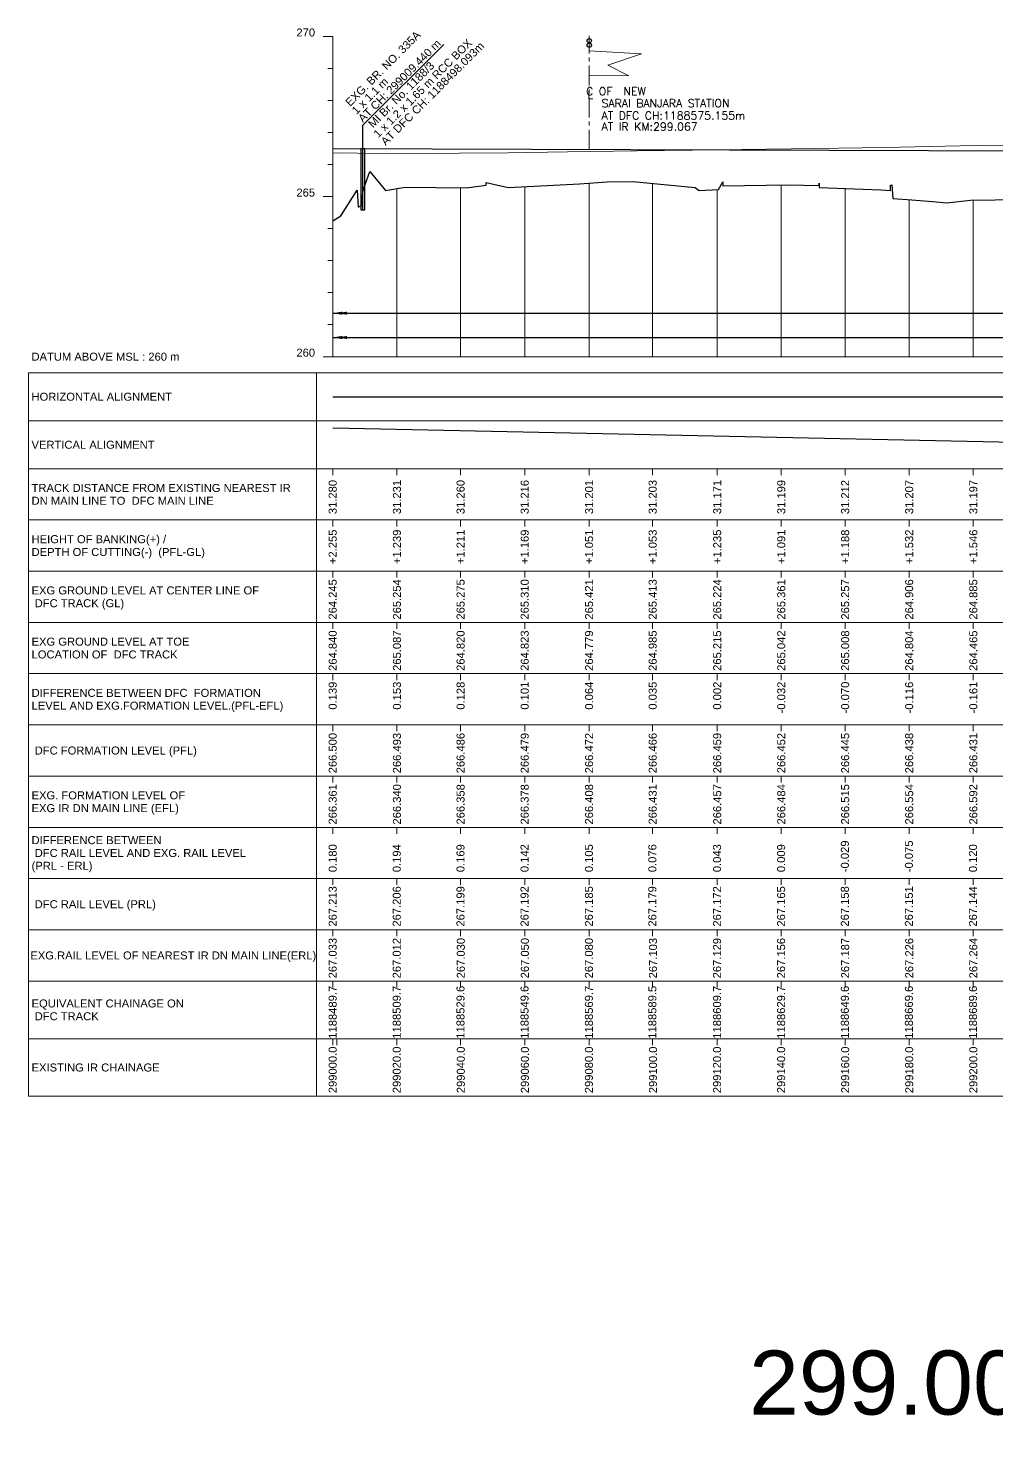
# Model space of a CAD drawing. Header units: metres. Extents: x -1098 to 4505, y -12378 to -11885.
# Drawn here: x 1905 to 2207.3, y -12340.4 to -11897.5 of the extents above; entities that cross this region are included whole.
import ezdxf
from ezdxf.enums import TextEntityAlignment as Align

# ---------------------------------------------------------------- set-up
doc = ezdxf.new("R2010")
doc.units = ezdxf.units.M
doc.header["$MEASUREMENT"] = 0
doc.linetypes.add('CENTER', pattern=[2, 1.25, -0.25, 0.25, -0.25])
doc.layers.get('0').update_dxf_attribs({"lineweight": 0})
for name, color, linetype, lineweight in [('LS BRIDGE INDICATION', 10, 'Continuous', 30), ('LS CUT FILL', 10, 'Continuous', 0), ('LS DATUM', 7, 'Continuous', 0), ('LS DATUM X', 7, 'Continuous', 0), ('LS DATUM Y', 7, 'Continuous', 0), ('LS DIFF. EXG.RL & PRO. RL', 10, 'Continuous', 0), ('LS DIFF. PFL & EFL', 10, 'Continuous', 0), ('LS EXG GL', 7, 'Continuous', 0), ('LS EXG IR CH', 7, 'Continuous', 0), ('LS EXG RL', 7, 'Continuous', 0), ('LS EXG. FL', 7, 'Continuous', 0), ('LS EXG. GL', 7, 'Continuous', 0), ('LS EXG. GL AT PRO. TOE', 7, 'Continuous', 0), ('LS EXG. IR CH', 7, 'Continuous', 0), ('LS EXG. RL', 7, 'Continuous', 0), ('LS FRAME', 7, 'Continuous', 0), ('LS PFL-EFL', 10, 'Continuous', 0), ('LS PRL-ERL', 10, 'Continuous', 0), ('LS PRO FL', 10, 'Continuous', 0), ('LS PRO. CUT & FILL', 10, 'Continuous', 0), ('LS PRO. DFCC CH', 10, 'Continuous', 0), ('LS PRO. FL', 10, 'Continuous', 0), ('LS PRO. RL', 10, 'Continuous', 0), ('LS PROFILE EXG FL', 7, 'Continuous', 25), ('LS PROFILE EXG GL', 7, 'Continuous', 30), ('LS PROFILE PRO FL', 1, 'Continuous', 30), ('LS TICKS', 7, 'Continuous', 0), ('LS TRACK CENTER', 10, 'Continuous', 0), ("LS TRACK CENTER's", 10, 'Continuous', 0), ('Profile Grid', 7, 'Continuous', 0)]:
    doc.layers.add(name, color=color, linetype=linetype, lineweight=lineweight)
for name, color, linetype in [("LS BRIDGE'S", 7, 'Continuous'), ('LS HORIZONTAL ALIGNMENT', 10, 'Continuous'), ('LS VERTICAL ALIGNMENT', 10, 'Continuous'), ('ref text', 3, 'Continuous'), ("SARAI BANJARA STN. SRJ's", 10, 'Continuous'), ('STATION YARD LIMIT IN LS', 7, 'Continuous')]:
    doc.layers.add(name, color=color, linetype=linetype)
doc.styles.add('ROMANT', font='romant__.ttf')
doc.styles.get("Standard").update_dxf_attribs({"font": 'arial.ttf'})
doc.styles.add('Style-Arial', font='arial.ttf')
doc.styles.add('StyleArial', font='arial.ttf')
doc.dimstyles.get("Standard").update_dxf_attribs({"dimtxt": 0.18, "dimasz": 0.18, "dimexe": 0.18, "dimexo": 0.0625, "dimgap": 0.09, "dimtad": 0, "dimtih": 1, "dimtoh": 1, "dimdec": 4, "dimzin": 0, "dimdsep": 46, "dimtxsty": 'Standard', "dimcen": 0.09, "dimadec": 0, "dimazin": 0, "dimtfac": 1, "dimtdec": 4, "dimtofl": 0, "dimtmove": 0, "dimatfit": 3, "dimfxl": 1, "dimtolj": 1, "dimtzin": 0, "dimarcsym": 0})

msp = doc.modelspace()

# ---------------------------------------------------------------- linework, layer by layer
msp.add_lwpolyline([(1905, -12005), (1995, -12005)])
at = {"layer": 'LS BRIDGE INDICATION'}
msp.add_lwpolyline([(2010.04, -11935.04), (2008.84, -11935.03), (2008.84, -11954.15), (2010.04, -11954.15)], close=True, dxfattribs=at)
at = {"layer": "LS BRIDGE'S"}
msp.add_lwpolyline([(2009.44, -11954.15), (2009.44, -11927.72), (2034.68, -11902.48)], dxfattribs=at)
at = {"layer": 'LS DATUM X', "color": 7, "linetype": 'Continuous', "lineweight": 0}
msp.add_line((2000, -12000), (2500.1, -12000), dxfattribs=at)
at = {"layer": 'LS DATUM Y', "color": 7, "linetype": 'Continuous', "lineweight": 0}
for p, q in [((1997, -11900), (2000, -11900)), ((1997, -11900), (2000, -11900)), ((2000, -12000), (2000, -11900)), ((1998.5, -11910), (2000, -11910)), ((1998.5, -11920), (2000, -11920)), ((1998.5, -11930), (2000, -11930)), ((1998.5, -11940), (2000, -11940)), ((1997, -11950), (2000, -11950)), ((1998.5, -11960), (2000, -11960)), ((1998.5, -11970), (2000, -11970)), ((1998.5, -11980), (2000, -11980)), ((1998.5, -11990), (2000, -11990)), ((1997, -12000), (2000, -12000))]:
    msp.add_line(p, q, dxfattribs=at)
at = {"layer": 'LS FRAME'}
for points in [[(1995, -12231), (1905, -12231), (1905, -12005)], [(1995, -12020), (1905, -12020)], [(1995, -12035), (1905, -12035)], [(1995, -12051), (1905, -12051)], [(1905, -12051), (1995, -12051)], [(1995, -12067), (1905, -12067)], [(1905, -12067), (1995, -12067)], [(1995, -12083), (1905, -12083)], [(1905, -12083), (1995, -12083)], [(1995, -12099), (1905, -12099)], [(1995, -12115), (1905, -12115)], [(1905, -12115), (1995, -12115)], [(1995, -12131), (1905, -12131)], [(1905, -12131), (1995, -12131)], [(1995, -12147), (1905, -12147)], [(1905, -12147), (1995, -12147)], [(1995, -12163), (1905, -12163)], [(1905, -12163), (1995, -12163)], [(1995, -12179), (1905, -12179)], [(1995, -12195), (1905, -12195)], [(1995, -12213), (1905, -12213)]]:
    msp.add_lwpolyline(points, dxfattribs=at)
at = {"layer": 'LS FRAME', "color": 7, "linetype": 'Continuous', "lineweight": 0, "flags": 128}
for points in [[(1995, -12020), (2505.1, -12020), (2505.1, -12005), (1995, -12005), (1995, -12020)], [(1995, -12035), (2505.1, -12035), (2505.1, -12020), (1995, -12020), (1995, -12035)], [(1995, -12051), (2505.1, -12051), (2505.1, -12035), (1995, -12035), (1995, -12051)], [(1995, -12067), (2505.1, -12067), (2505.1, -12051), (1995, -12051), (1995, -12067)], [(1995, -12083), (2505.1, -12083), (2505.1, -12067), (1995, -12067), (1995, -12083)], [(1995, -12099), (2505.1, -12099), (2505.1, -12083), (1995, -12083), (1995, -12099)], [(1995, -12115), (2505.1, -12115), (2505.1, -12099), (1995, -12099), (1995, -12115)], [(1995, -12131), (2505.1, -12131), (2505.1, -12115), (1995, -12115), (1995, -12131)], [(1995, -12147), (2505.1, -12147), (2505.1, -12131), (1995, -12131), (1995, -12147)], [(1995, -12163), (2505.1, -12163), (2505.1, -12147), (1995, -12147), (1995, -12163)], [(1995, -12179), (2505.1, -12179), (2505.1, -12163), (1995, -12163), (1995, -12179)], [(1995, -12195), (2505.1, -12195), (2505.1, -12179), (1995, -12179), (1995, -12195)], [(1995, -12213), (2505.1, -12213), (2505.1, -12195), (1995, -12195), (1995, -12213)], [(1995, -12231), (2505.1, -12231), (2505.1, -12213), (1995, -12213), (1995, -12231)]]:
    msp.add_lwpolyline(points, close=True, dxfattribs=at)
at = {"layer": 'LS HORIZONTAL ALIGNMENT', "flags": 128}
msp.add_lwpolyline([(2000, -12012.5), (2500.1, -12012.5)], dxfattribs=at)
at = {"layer": 'LS PROFILE EXG FL', "lineweight": 0}
msp.add_lwpolyline([(2000, -11936.39), (2001.78, -11936.38), (2019.72, -11936.6), (2039.61, -11936.42), (2054.65, -11936.31), (2073.31, -11935.99), (2094.95, -11935.76), (2112.36, -11935.53), (2150.8, -11935.02), (2172.44, -11934.62), (2195.95, -11934.13), (2217.39, -11933.85)], dxfattribs=at)
at = {"layer": 'LS PROFILE EXG GL', "flags": 128}
msp.add_lwpolyline([(2000, -11957.55), (2002.5, -11956.06), (2007.6, -11948), (2007.95, -11953.33), (2009.02, -11952.83), (2009.5, -11948.02), (2011.63, -11942.17), (2016.46, -11948.08), (2022.61, -11947.01), (2041.79, -11947.28), (2047.97, -11946.44), (2047.97, -11945.65), (2054.84, -11947.17), (2077.05, -11946.01), (2085.67, -11945.38), (2093.66, -11945.29), (2113.21, -11947.12), (2114.42, -11948.05), (2120.43, -11947.74), (2121.78, -11945.43), (2121.78, -11946.66), (2142.14, -11946.35), (2151.89, -11946.53), (2151.89, -11945.83), (2151.89, -11947.14), (2171.18, -11947.85), (2174.16, -11948.05), (2174.16, -11946.42), (2174.57, -11946.33), (2174.89, -11950.55), (2180.83, -11951), (2187.3, -11951.54), (2191.75, -11951.94), (2199.18, -11951.17), (2329.78, -11949.4)], dxfattribs=at)
at = {"layer": 'LS PROFILE PRO FL'}
msp.add_line((2000, -11935), (2500.1, -11936.71), dxfattribs=at)
at = {"layer": 'LS TICKS', "color": 7, "linetype": 'Continuous', "lineweight": 0, "flags": 128}
for points in [[(2000, -12037), (2000, -12035)], [(2020.06, -12037), (2020.06, -12035)], [(2039.93, -12037), (2039.93, -12035)], [(2059.95, -12037), (2059.95, -12035)], [(2080.05, -12037), (2080.05, -12035)], [(2099.9, -12037), (2099.9, -12035)], [(2120.05, -12037), (2120.05, -12035)], [(2140.05, -12037), (2140.05, -12035)], [(2160, -12037), (2160, -12035)], [(2179.99, -12037), (2179.99, -12035)], [(2200, -12037), (2200, -12035)], [(2000, -12053), (2000, -12051)], [(2020.06, -12053), (2020.06, -12051)], [(2039.93, -12053), (2039.93, -12051)], [(2059.95, -12053), (2059.95, -12051)], [(2080.05, -12053), (2080.05, -12051)], [(2099.9, -12053), (2099.9, -12051)], [(2120.05, -12053), (2120.05, -12051)], [(2140.05, -12053), (2140.05, -12051)], [(2160, -12053), (2160, -12051)], [(2179.99, -12053), (2179.99, -12051)], [(2200, -12053), (2200, -12051)], [(2000, -12069), (2000, -12067)], [(2020.06, -12069), (2020.06, -12067)], [(2039.93, -12069), (2039.93, -12067)], [(2059.95, -12069), (2059.95, -12067)], [(2080.05, -12069), (2080.05, -12067)], [(2099.9, -12069), (2099.9, -12067)], [(2120.05, -12069), (2120.05, -12067)], [(2140.05, -12069), (2140.05, -12067)], [(2160, -12069), (2160, -12067)], [(2179.99, -12069), (2179.99, -12067)], [(2200, -12069), (2200, -12067)], [(2000, -12085), (2000, -12083)], [(2020.06, -12085), (2020.06, -12083)], [(2039.93, -12085), (2039.93, -12083)], [(2059.95, -12085), (2059.95, -12083)], [(2080.05, -12085), (2080.05, -12083)], [(2099.9, -12085), (2099.9, -12083)], [(2120.05, -12085), (2120.05, -12083)], [(2140.05, -12085), (2140.05, -12083)], [(2160, -12085), (2160, -12083)], [(2179.99, -12085), (2179.99, -12083)], [(2200, -12085), (2200, -12083)], [(2000, -12101), (2000, -12099)], [(2020.06, -12101), (2020.06, -12099)], [(2039.93, -12101), (2039.93, -12099)], [(2059.95, -12101), (2059.95, -12099)], [(2080.05, -12101), (2080.05, -12099)], [(2099.9, -12101), (2099.9, -12099)], [(2120.05, -12101), (2120.05, -12099)], [(2140.05, -12101), (2140.05, -12099)], [(2160, -12101), (2160, -12099)], [(2179.99, -12101), (2179.99, -12099)], [(2200, -12101), (2200, -12099)], [(2000, -12117), (2000, -12115)], [(2020.06, -12117), (2020.06, -12115)], [(2039.93, -12117), (2039.93, -12115)], [(2059.95, -12117), (2059.95, -12115)], [(2080.05, -12117), (2080.05, -12115)], [(2099.9, -12117), (2099.9, -12115)], [(2120.05, -12117), (2120.05, -12115)], [(2140.05, -12117), (2140.05, -12115)], [(2160, -12117), (2160, -12115)], [(2179.99, -12117), (2179.99, -12115)], [(2200, -12117), (2200, -12115)], [(2000, -12133), (2000, -12131)], [(2020.06, -12133), (2020.06, -12131)], [(2039.93, -12133), (2039.93, -12131)], [(2059.95, -12133), (2059.95, -12131)], [(2080.05, -12133), (2080.05, -12131)], [(2099.9, -12133), (2099.9, -12131)], [(2120.05, -12133), (2120.05, -12131)], [(2140.05, -12133), (2140.05, -12131)], [(2160, -12133), (2160, -12131)], [(2179.99, -12133), (2179.99, -12131)], [(2200, -12133), (2200, -12131)], [(2000, -12149), (2000, -12147)], [(2020.06, -12149), (2020.06, -12147)], [(2039.93, -12149), (2039.93, -12147)], [(2059.95, -12149), (2059.95, -12147)], [(2080.05, -12149), (2080.05, -12147)], [(2099.9, -12149), (2099.9, -12147)], [(2120.05, -12149), (2120.05, -12147)], [(2140.05, -12149), (2140.05, -12147)], [(2160, -12149), (2160, -12147)], [(2179.99, -12149), (2179.99, -12147)], [(2200, -12149), (2200, -12147)], [(2000, -12165), (2000, -12163)], [(2020.06, -12165), (2020.06, -12163)], [(2039.93, -12165), (2039.93, -12163)], [(2059.95, -12165), (2059.95, -12163)], [(2080.05, -12165), (2080.05, -12163)], [(2099.9, -12165), (2099.9, -12163)], [(2120.05, -12165), (2120.05, -12163)], [(2140.05, -12165), (2140.05, -12163)], [(2160, -12165), (2160, -12163)], [(2179.99, -12165), (2179.99, -12163)], [(2200, -12165), (2200, -12163)], [(2000, -12181), (2000, -12179)], [(2020.06, -12181), (2020.06, -12179)], [(2039.93, -12181), (2039.93, -12179)], [(2059.95, -12181), (2059.95, -12179)], [(2080.05, -12181), (2080.05, -12179)], [(2099.9, -12181), (2099.9, -12179)], [(2120.05, -12181), (2120.05, -12179)], [(2140.05, -12181), (2140.05, -12179)], [(2160, -12181), (2160, -12179)], [(2179.99, -12181), (2179.99, -12179)], [(2200, -12181), (2200, -12179)], [(2000, -12197), (2000, -12195)], [(2020.06, -12197), (2020.06, -12195)], [(2039.93, -12197), (2039.93, -12195)], [(2059.95, -12197), (2059.95, -12195)], [(2080.05, -12197), (2080.05, -12195)], [(2099.9, -12197), (2099.9, -12195)], [(2120.05, -12197), (2120.05, -12195)], [(2140.05, -12197), (2140.05, -12195)], [(2160, -12197), (2160, -12195)], [(2179.99, -12197), (2179.99, -12195)], [(2200, -12197), (2200, -12195)], [(2000, -12215), (2000, -12213)], [(2001.25, -12215), (2001.25, -12213)], [(2020.06, -12215), (2020.06, -12213)], [(2039.93, -12215), (2039.93, -12213)], [(2059.95, -12215), (2059.95, -12213)], [(2080.05, -12215), (2080.05, -12213)], [(2099.9, -12215), (2099.9, -12213)], [(2120.05, -12215), (2120.05, -12213)], [(2140.05, -12215), (2140.05, -12213)], [(2160, -12215), (2160, -12213)], [(2179.99, -12215), (2179.99, -12213)], [(2200, -12215), (2200, -12213)]]:
    msp.add_lwpolyline(points, dxfattribs=at)
at = {"layer": 'LS VERTICAL ALIGNMENT', "flags": 128}
msp.add_lwpolyline([(2000, -12022.25), (2500.1, -12032.75)], dxfattribs=at)
at = {"layer": 'Profile Grid', "flags": 128}
for points in [[(2080.05, -12000), (2080.05, -11945.79)], [(2099.9, -12000), (2099.9, -11945.87)], [(2020.06, -12000), (2020.06, -11947.46)], [(2039.93, -12000), (2039.93, -11947.25)], [(2059.95, -12000), (2059.95, -11946.9)], [(2120.05, -12000), (2120.05, -11947.76)], [(2140.05, -12000), (2140.05, -11946.39)], [(2160, -12000), (2160, -11947.43)], [(2179.99, -12000), (2179.99, -11950.94)], [(2200, -12000), (2200, -11951.15)], [(2000, -12000), (2000, -11957.55)]]:
    msp.add_lwpolyline(points, dxfattribs=at)
at = {"layer": "SARAI BANJARA STN. SRJ's", "linetype": 'CENTER', "lineweight": 15, "ltscale": 5}
msp.add_line((2080.03, -11935.35), (2080.03, -11899.79), dxfattribs=at)
at = {"layer": "SARAI BANJARA STN. SRJ's", "lineweight": 15}
msp.add_lwpolyline([(2080.03, -11904.49), (2096.37, -11905.46), (2085.89, -11908.99), (2092.43, -11912.31), (2080.03, -11912.07)], dxfattribs=at)
at = {"layer": "SARAI BANJARA STN. SRJ's"}
for centre in [(2080.1, -11901.33), (2080.11, -11902.71)]:
    msp.add_circle(centre, 0.672, dxfattribs=at)

# ---------------------------------------------------------------- texts
at = {"layer": "LS BRIDGE'S"}
for s, p in [('EXG. BR. NO. 335A ', (2005.46, -11922.01)), ('AT CH: 299009.440 m ', (2009.46, -11927.01)), ('1 x 1.1 m', (2007.46, -11924.51))]:
    msp.add_text(s, height=2.5, rotation=45, dxfattribs=at).set_placement(p)
at = {"layer": "LS BRIDGE'S", "color": 10}
for s, p in [('1 x 1.2 x 1.65 m RCC BOX', (2014.24, -11931.82)), ('AT DFC CH: 1188498.093m', (2016.54, -11934.22)), (' MI Br. No. 1188/3', (2011.94, -11929.42))]:
    msp.add_text(s, height=2.5, rotation=45, dxfattribs=at).set_placement(p)
at = {"layer": 'LS CUT FILL', "style": 'Style-Arial'}
for s, p in [('+2.255', (2000, -12054)), ('+1.239', (2020.06, -12054)), ('+1.211', (2039.93, -12054)), ('+1.169', (2059.95, -12054)), ('+1.051', (2080.05, -12054)), ('+1.053', (2099.9, -12054)), ('+1.235', (2120.05, -12054)), ('+1.091', (2140.05, -12054)), ('+1.188', (2160, -12054)), ('+1.532', (2179.99, -12054)), ('+1.546', (2200, -12054))]:
    msp.add_text(s, height=2.5, rotation=90, dxfattribs=at).set_placement(p, align=Align.MIDDLE_RIGHT)
at = {"layer": 'LS DATUM', "color": 7, "style": 'StyleArial'}
msp.add_text('DATUM ABOVE MSL : 260 m', height=2.5, rotation=0, dxfattribs=at).set_placement((1905.97, -12000), align=Align.MIDDLE_LEFT)
at = {"layer": 'LS DATUM Y', "color": 7, "lineweight": 0, "style": 'Style-Arial'}
for s, p in [('270', (1994.5, -11900)), ('270', (1994.5, -11900)), ('265', (1994.5, -11950)), ('260', (1994.5, -12000))]:
    msp.add_text(s, height=2.5, dxfattribs=at).set_placement(p, align=Align.RIGHT)
at = {"layer": 'LS DIFF. EXG.RL & PRO. RL', "color": 10, "style": 'StyleArial'}
for s, p in [('DIFFERENCE BETWEEN ', (1906, -12151)), (' DFC RAIL LEVEL AND EXG. RAIL LEVEL ', (1906, -12155)), ('(PRL - ERL)', (1906, -12159))]:
    msp.add_text(s, height=2.5, rotation=0, dxfattribs=at).set_placement(p, align=Align.MIDDLE_LEFT)
at = {"layer": 'LS DIFF. PFL & EFL', "color": 10, "style": 'StyleArial'}
for s, p in [('DIFFERENCE BETWEEN DFC  FORMATION ', (1906, -12105)), ('LEVEL AND EXG.FORMATION LEVEL.(PFL-EFL)', (1906, -12109))]:
    msp.add_text(s, height=2.5, rotation=0, dxfattribs=at).set_placement(p, align=Align.MIDDLE_LEFT)
at = {"layer": 'LS EXG GL', "style": 'Style-Arial'}
for s, p in [('264.245', (2000, -12069.5)), ('265.254', (2020.06, -12069.5)), ('265.275', (2039.93, -12069.5)), ('265.310', (2059.95, -12069.5)), ('265.421', (2080.05, -12069.5)), ('265.413', (2099.9, -12069.5)), ('265.224', (2120.05, -12069.5)), ('265.361', (2140.05, -12069.5)), ('265.257', (2160, -12069.5)), ('264.906', (2179.99, -12069.5)), ('264.885', (2200, -12069.5))]:
    msp.add_text(s, height=2.5, rotation=90, dxfattribs=at).set_placement(p, align=Align.MIDDLE_RIGHT)
at = {"layer": 'LS EXG IR CH', "lineweight": 0, "style": 'Style-Arial'}
for s, p in [('299000.0', (2000, -12215.47)), ('299020.0', (2020, -12215.47)), ('299040.0', (2040, -12215.47)), ('299060.0', (2060, -12215.47)), ('299080.0', (2080, -12215.47)), ('299100.0', (2100, -12215.47)), ('299120.0', (2120, -12215.47)), ('299140.0', (2140, -12215.47)), ('299160.0', (2160, -12215.47)), ('299180.0', (2180, -12215.47)), ('299200.0', (2200, -12215.47))]:
    msp.add_text(s, height=2.5, rotation=90, dxfattribs=at).set_placement(p, align=Align.MIDDLE_RIGHT)
at = {"layer": 'LS EXG RL', "style": 'Style-Arial'}
for s, p in [('267.033', (2000, -12181.54)), ('267.012', (2020, -12181.54)), ('267.030', (2040, -12181.54)), ('267.050', (2060, -12181.54)), ('267.080', (2080, -12181.54)), ('267.103', (2100, -12181.54)), ('267.129', (2120, -12181.54)), ('267.156', (2140, -12181.54)), ('267.187', (2160, -12181.54)), ('267.226', (2180, -12181.54)), ('267.264', (2200, -12181.54))]:
    msp.add_text(s, height=2.5, rotation=90, dxfattribs=at).set_placement(p, align=Align.MIDDLE_RIGHT)
at = {"layer": 'LS EXG. FL', "style": 'StyleArial'}
for s, p in [('EXG. FORMATION LEVEL OF', (1906, -12137)), ('EXG IR DN MAIN LINE (EFL)', (1906, -12141))]:
    msp.add_text(s, height=2.5, rotation=0, dxfattribs=at).set_placement(p, align=Align.MIDDLE_LEFT)
at = {"layer": 'LS EXG. FL'}
for s, p in [('266.361', (2000, -12133.5)), ('266.340', (2020.06, -12133.5)), ('266.358', (2039.93, -12133.5)), ('266.378', (2059.95, -12133.5)), ('266.408', (2080.05, -12133.5)), ('266.431', (2099.9, -12133.5)), ('266.457', (2120.05, -12133.5)), ('266.484', (2140.05, -12133.5)), ('266.515', (2160, -12133.5)), ('266.554', (2179.99, -12133.5)), ('266.592', (2200, -12133.5))]:
    msp.add_text(s, height=2.5, rotation=90, dxfattribs=at).set_placement(p, align=Align.MIDDLE_RIGHT)
at = {"layer": 'LS EXG. GL', "color": 7, "style": 'StyleArial'}
for s, p in [('EXG GROUND LEVEL AT CENTER LINE OF ', (1906, -12073)), (' DFC TRACK (GL)', (1906, -12077))]:
    msp.add_text(s, height=2.5, rotation=0, dxfattribs=at).set_placement(p, align=Align.MIDDLE_LEFT)
at = {"layer": 'LS EXG. GL AT PRO. TOE', "color": 7, "style": 'StyleArial'}
for s, p in [('EXG GROUND LEVEL AT TOE', (1906, -12089)), ('LOCATION OF  DFC TRACK', (1906, -12093))]:
    msp.add_text(s, height=2.5, rotation=0, dxfattribs=at).set_placement(p, align=Align.MIDDLE_LEFT)
at = {"layer": 'LS EXG. GL AT PRO. TOE'}
for s, p in [('264.840', (2000, -12085.5)), ('265.087', (2020.06, -12085.5)), ('264.820', (2039.93, -12085.5)), ('264.823', (2059.95, -12085.5)), ('264.779', (2080.05, -12085.5)), ('264.985', (2099.9, -12085.5)), ('265.215', (2120.05, -12085.5)), ('265.042', (2140.05, -12085.5)), ('265.008', (2160, -12085.5)), ('264.804', (2179.99, -12085.5)), ('264.465', (2200, -12085.5))]:
    msp.add_text(s, height=2.5, rotation=90, dxfattribs=at).set_placement(p, align=Align.MIDDLE_RIGHT)
at = {"layer": 'LS EXG. IR CH', "style": 'StyleArial'}
msp.add_text('EXISTING IR CHAINAGE', height=2.5, rotation=0, dxfattribs=at).set_placement((1906, -12222), align=Align.MIDDLE_LEFT)
at = {"layer": 'LS EXG. RL', "style": 'StyleArial'}
msp.add_text('EXG.RAIL LEVEL OF NEAREST IR DN MAIN LINE(ERL)', height=2.5, rotation=0, dxfattribs=at).set_placement((1905.61, -12187), align=Align.MIDDLE_LEFT)
at = {"layer": 'LS HORIZONTAL ALIGNMENT', "style": 'StyleArial'}
msp.add_text('HORIZONTAL ALIGNMENT', height=2.5, rotation=0, dxfattribs=at).set_placement((1905.97, -12012.5), align=Align.MIDDLE_LEFT)
at = {"layer": 'LS PFL-EFL'}
for s, p in [('0.139', (2000, -12101.5)), ('0.153', (2020.06, -12101.5)), ('0.128', (2039.93, -12101.5)), ('0.101', (2059.95, -12101.5)), ('0.064', (2080.05, -12101.5)), ('0.035', (2099.9, -12101.5)), ('0.002', (2120.05, -12101.5)), ('-0.032', (2140.05, -12101.5)), ('-0.070', (2160, -12101.5)), ('-0.116', (2179.99, -12101.5)), ('-0.161', (2200, -12101.5))]:
    msp.add_text(s, height=2.5, rotation=90, dxfattribs=at).set_placement(p, align=Align.MIDDLE_RIGHT)
at = {"layer": 'LS PRL-ERL'}
for s, p in [('0.180', (2001.25, -12161)), ('0.194', (2021.25, -12161)), ('0.169', (2041.15, -12161)), ('0.142', (2061.15, -12161)), ('0.105', (2081.25, -12161)), ('0.076', (2101.05, -12161)), ('0.043', (2121.25, -12161)), ('0.009', (2141.25, -12161)), ('-0.029', (2161.15, -12161)), ('-0.075', (2181.15, -12161)), ('0.120', (2201.15, -12161))]:
    msp.add_text(s, height=2.5, rotation=90, dxfattribs=at).set_placement(p)
at = {"layer": 'LS PRO FL', "style": 'Style-Arial'}
for s, p in [('266.500', (2000, -12117.5)), ('266.493', (2020.06, -12117.5)), ('266.486', (2039.93, -12117.5)), ('266.479', (2059.95, -12117.5)), ('266.472', (2080.05, -12117.5)), ('266.466', (2099.9, -12117.5)), ('266.459', (2120.05, -12117.5)), ('266.452', (2140.05, -12117.5)), ('266.445', (2160, -12117.5)), ('266.438', (2179.99, -12117.5)), ('266.431', (2200, -12117.5))]:
    msp.add_text(s, height=2.5, rotation=90, dxfattribs=at).set_placement(p, align=Align.MIDDLE_RIGHT)
at = {"layer": 'LS PRO. CUT & FILL', "color": 10, "style": 'StyleArial'}
for s, p in [('HEIGHT OF BANKING(+) /', (1906, -12057)), ('DEPTH OF CUTTING(-)  (PFL-GL)', (1906, -12061))]:
    msp.add_text(s, height=2.5, rotation=0, dxfattribs=at).set_placement(p, align=Align.MIDDLE_LEFT)
at = {"layer": 'LS PRO. DFCC CH'}
for s, p in [('1188489.7', (2001.25, -12213)), ('1188509.7', (2021.25, -12213)), ('1188529.6', (2041.15, -12213)), ('1188549.6', (2061.15, -12213)), ('1188569.7', (2081.25, -12213)), ('1188589.5', (2101.05, -12213)), ('1188609.7', (2121.25, -12213)), ('1188629.7', (2141.25, -12213)), ('1188649.6', (2161.15, -12213)), ('1188669.6', (2181.15, -12213)), ('1188689.6', (2201.15, -12213))]:
    msp.add_text(s, height=2.5, rotation=90, dxfattribs=at).set_placement(p)
at = {"layer": 'LS PRO. DFCC CH', "color": 10, "style": 'Style-Arial'}
for s, p in [('EQUIVALENT CHAINAGE ON ', (1906, -12202)), (' DFC TRACK', (1906, -12206))]:
    msp.add_text(s, height=2.5, rotation=0, dxfattribs=at).set_placement(p, align=Align.MIDDLE_LEFT)
at = {"layer": 'LS PRO. FL', "color": 10, "style": 'StyleArial'}
msp.add_text(' DFC FORMATION LEVEL (PFL) ', height=2.5, rotation=0, dxfattribs=at).set_placement((1906, -12123), align=Align.MIDDLE_LEFT)
at = {"layer": 'LS PRO. RL'}
for s, p in [('267.213', (2001.25, -12178)), ('267.206', (2021.25, -12178)), ('267.199', (2041.15, -12178)), ('267.192', (2061.15, -12178)), ('267.185', (2081.25, -12178)), ('267.179', (2101.05, -12178)), ('267.172', (2121.25, -12178)), ('267.165', (2141.25, -12178)), ('267.158', (2161.15, -12178)), ('267.151', (2181.15, -12178)), ('267.144', (2201.15, -12178))]:
    msp.add_text(s, height=2.5, rotation=90, dxfattribs=at).set_placement(p)
at = {"layer": 'LS PRO. RL', "color": 10, "style": 'StyleArial'}
msp.add_text(' DFC RAIL LEVEL (PRL)', height=2.5, rotation=0, dxfattribs=at).set_placement((1906, -12171), align=Align.MIDDLE_LEFT)
at = {"layer": 'LS TRACK CENTER'}
for s, p in [('31.280', (2000, -12038.5)), ('31.231', (2020.06, -12038.5)), ('31.260', (2039.93, -12038.5)), ('31.216', (2059.95, -12038.5)), ('31.201', (2080.05, -12038.5)), ('31.203', (2099.9, -12038.5)), ('31.171', (2120.05, -12038.5)), ('31.199', (2140.05, -12038.5)), ('31.212', (2160, -12038.5)), ('31.207', (2179.99, -12038.5)), ('31.197', (2200, -12038.5))]:
    msp.add_text(s, height=2.5, rotation=90, dxfattribs=at).set_placement(p, align=Align.MIDDLE_RIGHT)
at = {"layer": "LS TRACK CENTER's", "color": 10, "style": 'StyleArial'}
for s, p in [('TRACK DISTANCE FROM EXISTING NEAREST IR ', (1906, -12041)), ('DN MAIN LINE TO  DFC MAIN LINE', (1906, -12045))]:
    msp.add_text(s, height=2.5, rotation=0, dxfattribs=at).set_placement(p, align=Align.MIDDLE_LEFT)
at = {"layer": 'LS VERTICAL ALIGNMENT', "style": 'StyleArial'}
msp.add_text('VERTICAL ALIGNMENT', height=2.5, rotation=0, dxfattribs=at).set_placement((1905.97, -12027.5), align=Align.MIDDLE_LEFT)
at = {"layer": 'ref text', "color": 3, "insert": (2130, -12330.7), "char_height": 20, "width": 256.3165, "attachment_point": 7, "bg_fill": 3, "box_fill_scale": 1.5, "bg_fill_color": 256, "bg_fill_transparency": 0}
msp.add_mtext('299.000 TO 299.500', dxfattribs=at)
at = {"layer": "SARAI BANJARA STN. SRJ's", "char_height": 2.5, "attachment_point": 7, "line_spacing_factor": 0.6, "style": 'ROMANT'}
for s, insert in [('C OF  NEW', (2079.11, -11918.37)), ('L', (2079.5, -11919.51)), ('SARAI BANJARA STATION', (2083.95, -11922.1)), ('AT DFC CH:1188575.155m', (2083.95, -11925.94))]:
    msp.add_mtext(s, dxfattribs=dict(at, insert=insert))
at = {"layer": "SARAI BANJARA STN. SRJ's", "color": 7, "insert": (2083.95, -11929.4), "char_height": 2.5, "attachment_point": 7, "line_spacing_factor": 0.6, "style": 'ROMANT'}
msp.add_mtext('AT IR KM:299.067', dxfattribs=at)

# ---------------------------------------------------------------- leaders
at = {"layer": 'STATION YARD LIMIT IN LS', "lineweight": 15}
for points in [[(2000, -11986.42), (2242.21, -11986.42)], [(2001.46, -11986.42), (2243.67, -11986.42)]]:
    msp.add_leader(points, dimstyle='Standard', override={"dimasz": 3}, dxfattribs=at)
at = {"layer": 'STATION YARD LIMIT IN LS', "color": 10, "lineweight": 15}
for points in [[(2000, -11994.01), (2264.59, -11994.01)], [(2001.5, -11994.01), (2266.09, -11994.01)]]:
    msp.add_leader(points, dimstyle='Standard', override={"dimasz": 3}, dxfattribs=at)

doc.saveas('drawing.dxf')
